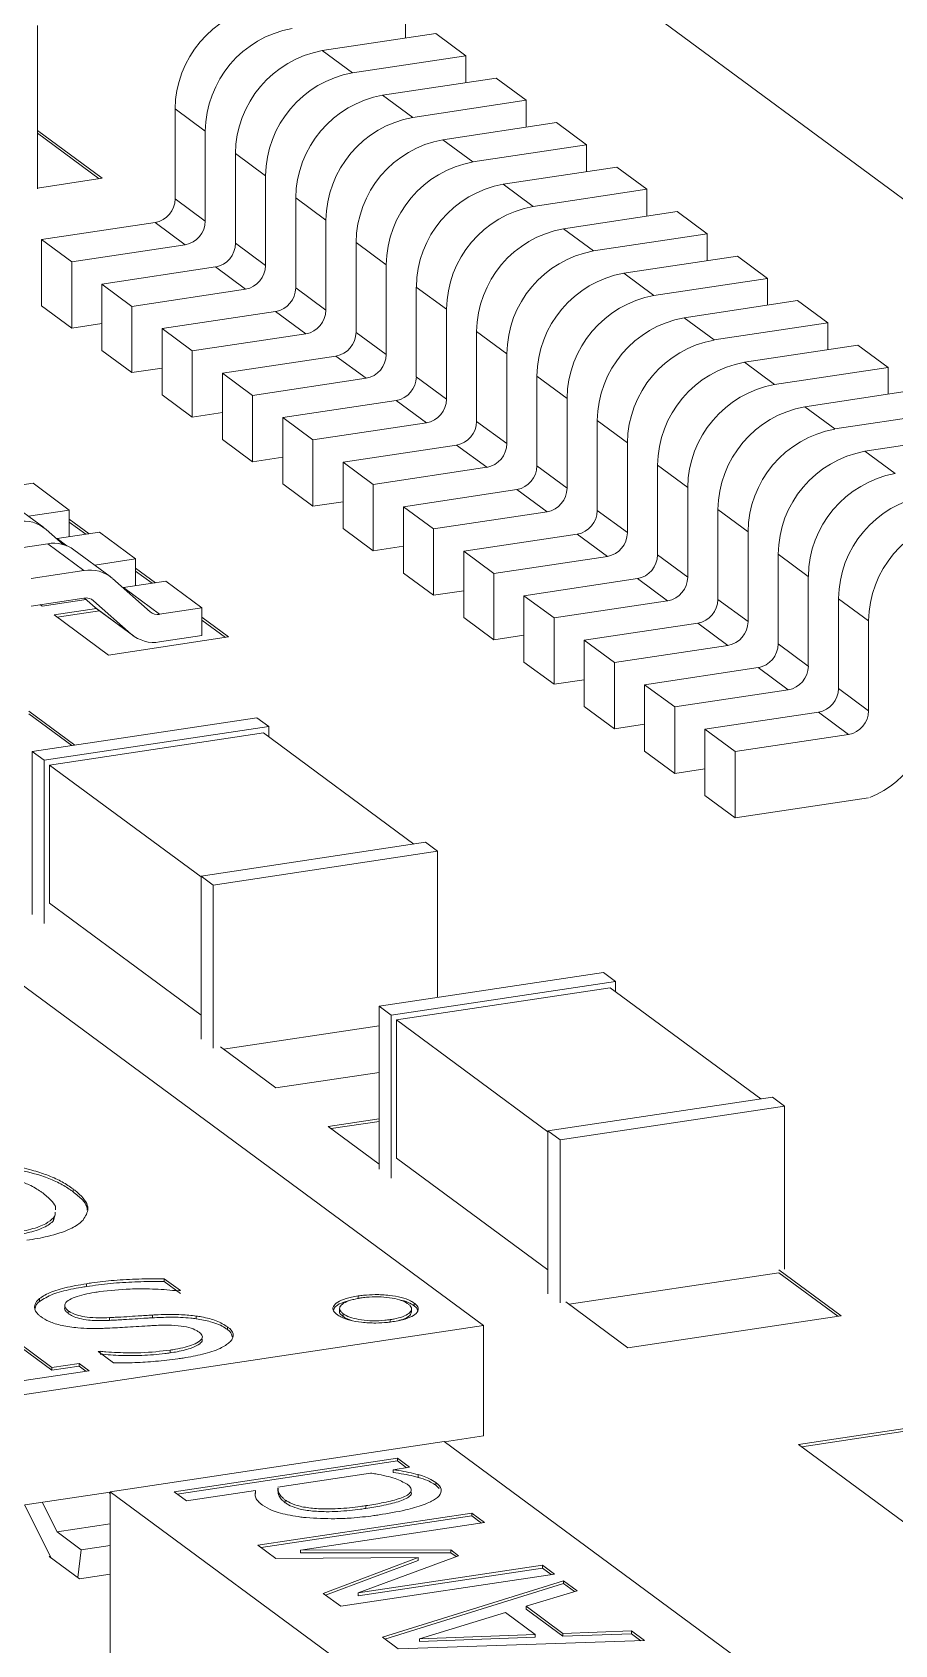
# Model space of a CAD drawing. Header units: millimetres. Extents: x 30 to 313, y 16 to 167.
# Drawn here: x 164.993 to 166.464, y 122.105 to 124.856 of the extents above; entities that cross this region are included whole.
import ezdxf

# ---------------------------------------------------------------- set-up
doc = ezdxf.new("R2010")
doc.units = ezdxf.units.MM

msp = doc.modelspace()

# ---------------------------------------------------------------- linework, layer by layer
at = {"color": 7, "linetype": 'Continuous', "lineweight": 15}
for p, q in [((166.8384, 124.3056), (165.5013, 125.293)), ((165.6298, 124.8917), (165.6298, 124.846)), ((165.0017, 124.589), (165.0017, 124.8672)), ((165.6813, 124.8537), (165.4876, 124.8246)), ((165.6813, 124.8537), (165.7327, 124.8157)), ((165.4876, 124.8246), (165.539, 124.7866)), ((165.539, 124.7866), (165.7327, 124.8157)), ((165.7327, 124.8157), (165.7327, 124.77)), ((165.7841, 124.7777), (165.5904, 124.7486)), ((165.7841, 124.7777), (165.8355, 124.7398)), ((165.5904, 124.7486), (165.6419, 124.7106)), ((165.6419, 124.7106), (165.8355, 124.7398)), ((165.8355, 124.7398), (165.8355, 124.6941)), ((165.2366, 124.725), (165.288, 124.687)), ((165.2366, 124.5718), (165.2366, 124.725)), ((165.0017, 124.6882), (165.1121, 124.6067)), ((165.1068, 124.6059), (165.0017, 124.6835)), ((165.288, 124.687), (165.288, 124.5338)), ((165.887, 124.7018), (165.6933, 124.6726)), ((165.887, 124.7018), (165.9384, 124.6638)), ((165.6933, 124.6726), (165.7447, 124.6347)), ((165.7447, 124.6347), (165.9384, 124.6638)), ((165.9384, 124.6638), (165.9384, 124.6181)), ((165.3395, 124.6491), (165.3909, 124.6111)), ((165.3395, 124.4959), (165.3395, 124.6491)), ((165.9898, 124.6258), (165.7962, 124.5967)), ((165.9898, 124.6258), (166.0413, 124.5879)), ((165.1121, 124.6067), (165.0017, 124.5901)), ((165.3909, 124.6111), (165.3909, 124.4579)), ((165.7962, 124.5967), (165.8476, 124.5587)), ((165.2366, 124.5718), (165.288, 124.5338)), ((165.4423, 124.5731), (165.4938, 124.5351)), ((165.4423, 124.4199), (165.4423, 124.5731)), ((165.8476, 124.5587), (166.0413, 124.5879)), ((166.0413, 124.5879), (166.0413, 124.5421)), ((166.0927, 124.5499), (165.899, 124.5207)), ((166.0927, 124.5499), (166.1441, 124.5119)), ((165.0087, 124.5022), (165.2024, 124.5313)), ((165.2539, 124.4933), (165.2024, 124.5313)), ((165.4938, 124.5351), (165.4938, 124.3819)), ((165.899, 124.5207), (165.9504, 124.4828)), ((165.0087, 124.5022), (165.0602, 124.4642)), ((165.0087, 124.389), (165.0087, 124.5022)), ((165.2539, 124.4933), (165.0602, 124.4642)), ((165.3395, 124.4959), (165.3909, 124.4579)), ((165.5452, 124.4972), (165.5966, 124.4592)), ((165.5452, 124.3439), (165.5452, 124.4972)), ((165.9504, 124.4828), (166.1441, 124.5119)), ((166.1441, 124.5119), (166.1441, 124.4662)), ((165.0602, 124.4642), (165.0602, 124.3511)), ((165.5966, 124.4592), (165.5966, 124.306)), ((166.1956, 124.4739), (166.0019, 124.4448)), ((166.1956, 124.4739), (166.247, 124.436)), ((165.1116, 124.4262), (165.3053, 124.4554)), ((165.3567, 124.4174), (165.3053, 124.4554)), ((166.0019, 124.4448), (166.0533, 124.4068)), ((166.0533, 124.4068), (166.247, 124.436)), ((166.247, 124.436), (166.247, 124.3902)), ((165.1116, 124.4262), (165.163, 124.3882)), ((165.1116, 124.3131), (165.1116, 124.4262)), ((165.3567, 124.4174), (165.163, 124.3882)), ((165.4423, 124.4199), (165.4938, 124.3819)), ((165.648, 124.4212), (165.6995, 124.3832)), ((165.648, 124.268), (165.648, 124.4212)), ((165.0602, 124.3511), (165.0087, 124.389)), ((165.163, 124.3882), (165.163, 124.2751)), ((165.2145, 124.3503), (165.4081, 124.3794)), ((165.4596, 124.3414), (165.4081, 124.3794)), ((165.6995, 124.3832), (165.6995, 124.23)), ((166.2984, 124.398), (166.1047, 124.3688)), ((166.2984, 124.398), (166.3498, 124.36)), ((165.1116, 124.3588), (165.0602, 124.3511)), ((165.2145, 124.3503), (165.2659, 124.3123)), ((165.2145, 124.2371), (165.2145, 124.3503)), ((166.1047, 124.3688), (166.1562, 124.3309)), ((166.1562, 124.3309), (166.3498, 124.36)), ((166.3498, 124.36), (166.3498, 124.3143)), ((165.4596, 124.3414), (165.2659, 124.3123)), ((165.5452, 124.3439), (165.5966, 124.306)), ((165.7509, 124.3452), (165.8023, 124.3073)), ((165.7509, 124.192), (165.7509, 124.3452)), ((166.4013, 124.322), (166.2076, 124.2929)), ((166.4013, 124.322), (166.4527, 124.284)), ((165.163, 124.2751), (165.1116, 124.3131)), ((165.2659, 124.3123), (165.2659, 124.1991)), ((165.3173, 124.2743), (165.511, 124.3034)), ((165.5624, 124.2655), (165.511, 124.3034)), ((165.8023, 124.3073), (165.8023, 124.1541)), ((165.2145, 124.2828), (165.163, 124.2751)), ((165.3173, 124.2743), (165.3688, 124.2363)), ((165.3173, 124.1612), (165.3173, 124.2743)), ((165.648, 124.268), (165.6995, 124.23)), ((165.8538, 124.2693), (165.9052, 124.2313)), ((165.8538, 124.1161), (165.8538, 124.2693)), ((166.2076, 124.2929), (166.259, 124.2549)), ((166.259, 124.2549), (166.4527, 124.284)), ((166.4527, 124.284), (166.4527, 124.2383)), ((165.5624, 124.2655), (165.3688, 124.2363)), ((166.5041, 124.2461), (166.3105, 124.2169)), ((165.2659, 124.1991), (165.2145, 124.2371)), ((165.3688, 124.2363), (165.3688, 124.1232)), ((165.4202, 124.1984), (165.6139, 124.2275)), ((165.6653, 124.1895), (165.6139, 124.2275)), ((165.9052, 124.2313), (165.9052, 124.0781)), ((166.3105, 124.2169), (166.3619, 124.179)), ((165.3173, 124.2069), (165.2659, 124.1991)), ((165.4202, 124.1984), (165.4716, 124.1604)), ((165.4202, 124.0852), (165.4202, 124.1984)), ((165.6653, 124.1895), (165.4716, 124.1604)), ((165.7509, 124.192), (165.8023, 124.1541)), ((165.9566, 124.1933), (166.0081, 124.1554)), ((165.9566, 124.0401), (165.9566, 124.1933)), ((166.3619, 124.179), (166.5556, 124.2081)), ((165.3688, 124.1232), (165.3173, 124.1612)), ((165.4716, 124.1604), (165.4716, 124.0472)), ((166.607, 124.1701), (166.4133, 124.141)), ((165.4202, 124.1309), (165.3688, 124.1232)), ((165.523, 124.1224), (165.7167, 124.1515)), ((165.7682, 124.1136), (165.7167, 124.1515)), ((166.0081, 124.1554), (166.0081, 124.0022)), ((166.4133, 124.141), (166.4647, 124.103)), ((165.523, 124.1224), (165.5745, 124.0844)), ((165.523, 124.0093), (165.523, 124.1224)), ((165.7682, 124.1136), (165.5745, 124.0844)), ((165.8538, 124.1161), (165.9052, 124.0781)), ((166.0595, 124.1174), (166.1109, 124.0794)), ((166.0595, 123.9642), (166.0595, 124.1174)), ((164.9221, 124.0754), (164.9944, 124.0863)), ((165.0561, 124.0407), (164.9944, 124.0863)), ((165.4716, 124.0472), (165.4202, 124.0852)), ((165.5745, 124.0844), (165.5745, 123.9713)), ((165.6259, 124.0464), (165.8196, 124.0756)), ((165.871, 124.0376), (165.8196, 124.0756)), ((166.1109, 124.0794), (166.1109, 123.9262)), ((165.0126, 124.0108), (164.9509, 124.0564)), ((165.523, 124.055), (165.4716, 124.0472)), ((165.6259, 124.0464), (165.6773, 124.0085)), ((165.6259, 123.9333), (165.6259, 124.0464)), ((165.0561, 124.0407), (164.9864, 124.0302)), ((165.0561, 123.995), (165.0561, 124.0407)), ((165.0561, 124.0249), (165.0898, 124.0001)), ((165.0845, 123.9993), (165.0561, 124.0202)), ((165.871, 124.0376), (165.6773, 124.0085)), ((165.9566, 124.0401), (166.0081, 124.0022)), ((166.1623, 124.0414), (166.2138, 124.0035)), ((166.1623, 123.8882), (166.1623, 124.0414)), ((165.0459, 123.9817), (165.0164, 124.0078)), ((165.0345, 123.9918), (165.0353, 123.9919)), ((165.0353, 123.9919), (165.1075, 124.0028)), ((165.1693, 123.9572), (165.1075, 124.0028)), ((165.5745, 123.9713), (165.523, 124.0093)), ((165.6773, 124.0085), (165.6773, 123.8953)), ((165.7288, 123.9705), (165.9224, 123.9996)), ((165.9739, 123.9617), (165.9224, 123.9996)), ((166.2138, 124.0035), (166.2138, 123.8503)), ((164.9775, 123.9769), (165.0195, 123.9832)), ((165.0812, 123.9376), (165.0195, 123.9832)), ((165.1258, 123.9273), (165.0641, 123.9728)), ((165.6259, 123.979), (165.5745, 123.9713)), ((165.7288, 123.9705), (165.7802, 123.9325)), ((165.7288, 123.8574), (165.7288, 123.9705)), ((166.0595, 123.9642), (166.1109, 123.9262)), ((166.2652, 123.9655), (166.3166, 123.9275)), ((166.2652, 123.8123), (166.2652, 123.9655)), ((165.0812, 123.9376), (164.9913, 123.9241)), ((165.1693, 123.9572), (165.0995, 123.9467)), ((165.1693, 123.9115), (165.1693, 123.9572)), ((165.1693, 123.9414), (165.2029, 123.9165)), ((165.1976, 123.9157), (165.1693, 123.9367)), ((165.9739, 123.9617), (165.7802, 123.9325)), ((165.194, 123.8672), (165.1296, 123.9242)), ((165.1477, 123.9082), (165.1484, 123.9083)), ((165.1484, 123.9083), (165.2207, 123.9192)), ((165.1484, 123.9083), (165.2101, 123.8628)), ((165.2824, 123.8736), (165.2207, 123.9192)), ((165.6773, 123.8953), (165.6259, 123.9333)), ((165.7802, 123.9325), (165.7802, 123.8194)), ((165.8316, 123.8945), (166.0253, 123.9237)), ((166.0767, 123.8857), (166.0253, 123.9237)), ((166.3166, 123.9275), (166.3166, 123.7743)), ((164.9913, 123.877), (165.0812, 123.8905)), ((165.0847, 123.8883), (165.0096, 123.877)), ((165.1001, 123.8746), (165.082, 123.8906)), ((165.0974, 123.886), (165.1618, 123.8291)), ((165.7288, 123.9031), (165.6773, 123.8953)), ((165.8316, 123.8945), (165.8831, 123.8566)), ((165.8316, 123.7814), (165.8316, 123.8945)), ((166.0767, 123.8857), (165.8831, 123.8566)), ((166.1623, 123.8882), (166.2138, 123.8503)), ((166.3681, 123.8895), (166.4195, 123.8516)), ((166.3681, 123.7363), (166.3681, 123.8895)), ((165.0096, 123.877), (165.0065, 123.8793)), ((165.0302, 123.8618), (165.1025, 123.8726)), ((165.1228, 123.7934), (165.0302, 123.8618)), ((165.1077, 123.8687), (165.0355, 123.8579)), ((165.1618, 123.8291), (165.1001, 123.8746)), ((165.1039, 123.8716), (165.1001, 123.8746)), ((165.1039, 123.8716), (165.1656, 123.826)), ((165.2824, 123.8736), (165.2101, 123.8628)), ((165.2824, 123.8265), (165.2824, 123.8736)), ((165.2824, 123.8578), (165.3278, 123.8243)), ((165.7802, 123.8194), (165.7288, 123.8574)), ((165.8831, 123.8566), (165.8831, 123.7434)), ((165.2101, 123.8156), (165.2824, 123.8265)), ((165.3225, 123.8235), (165.2824, 123.8531)), ((165.8316, 123.8271), (165.7802, 123.8194)), ((165.9345, 123.8186), (166.1282, 123.8477)), ((166.1796, 123.8098), (166.1282, 123.8477)), ((166.4195, 123.8516), (166.4195, 123.6983)), ((165.3278, 123.8243), (165.1228, 123.7934)), ((165.9345, 123.8186), (165.9859, 123.7806)), ((165.9345, 123.7055), (165.9345, 123.8186)), ((166.1796, 123.8098), (165.9859, 123.7806)), ((166.2652, 123.8123), (166.3166, 123.7743)), ((165.8831, 123.7434), (165.8316, 123.7814)), ((165.9859, 123.7806), (165.9859, 123.6675)), ((166.0373, 123.7426), (166.231, 123.7718)), ((166.2825, 123.7338), (166.231, 123.7718)), ((165.9345, 123.7512), (165.8831, 123.7434)), ((166.0373, 123.7426), (166.0888, 123.7047)), ((166.0373, 123.6295), (166.0373, 123.7426)), ((166.2825, 123.7338), (166.0888, 123.7047)), ((166.3681, 123.7363), (166.4195, 123.6983)), ((164.987, 123.6978), (165.0656, 123.6398)), ((165.0603, 123.639), (164.987, 123.6931)), ((165.9859, 123.6675), (165.9345, 123.7055)), ((166.0888, 123.7047), (166.0888, 123.5915)), ((166.1402, 123.6667), (166.3339, 123.6958)), ((166.3853, 123.6578), (166.3339, 123.6958)), ((165.3758, 123.6864), (164.993, 123.6288)), ((165.0135, 123.6137), (165.3963, 123.6713)), ((165.3758, 123.6864), (165.3963, 123.6713)), ((165.3963, 123.6713), (165.3963, 123.6537)), ((166.0373, 123.6752), (165.9859, 123.6675)), ((166.1402, 123.6667), (166.1916, 123.6287)), ((166.1402, 123.5535), (166.1402, 123.6667)), ((165.3872, 123.6605), (165.0226, 123.6056)), ((165.3872, 123.6605), (165.644, 123.4708)), ((166.3853, 123.6578), (166.1916, 123.6287)), ((165.0135, 123.6137), (164.993, 123.6288)), ((164.993, 123.6288), (164.993, 123.3507)), ((165.0135, 123.3355), (165.0135, 123.6137)), ((166.0888, 123.5915), (166.0373, 123.6295)), ((166.1916, 123.6287), (166.1916, 123.5156)), ((165.281, 123.4148), (165.0226, 123.6056)), ((165.0226, 123.6056), (165.0226, 123.3699)), ((166.1402, 123.5993), (166.0888, 123.5915)), ((166.1916, 123.5156), (166.1402, 123.5535)), ((166.4195, 123.5499), (166.1916, 123.5156)), ((165.281, 123.4162), (165.6638, 123.4738)), ((165.6843, 123.4586), (165.6638, 123.4738)), ((165.6843, 123.4586), (165.3015, 123.401)), ((165.6843, 123.2091), (165.6843, 123.4586)), ((165.281, 123.138), (165.281, 123.4162)), ((165.3015, 123.401), (165.281, 123.4162)), ((164.734, 123.4092), (165.7625, 122.6496)), ((165.3015, 123.401), (165.3015, 123.1229)), ((165.281, 123.1791), (165.0226, 123.3699)), ((165.9674, 123.2517), (165.5846, 123.1941)), ((165.9674, 123.2517), (165.988, 123.2365)), ((165.6052, 123.1789), (165.988, 123.2365)), ((165.9789, 123.2257), (165.6143, 123.1709)), ((165.9789, 123.2257), (166.2357, 123.0361)), ((165.988, 123.2365), (165.988, 123.219)), ((165.6052, 123.1789), (165.5846, 123.1941)), ((165.5846, 123.1941), (165.5846, 122.916)), ((165.6052, 122.9008), (165.6052, 123.1789)), ((165.8726, 122.9801), (165.6143, 123.1709)), ((165.6143, 123.1709), (165.6143, 122.9352)), ((165.3192, 123.1208), (165.5846, 123.1607)), ((165.4086, 123.0548), (165.3139, 123.1247)), ((165.5846, 123.0813), (165.4086, 123.0548)), ((165.8726, 122.9814), (166.2554, 123.039)), ((166.276, 123.0238), (166.2554, 123.039)), ((165.4974, 122.9892), (165.5846, 123.0023)), ((166.276, 123.0238), (165.8932, 122.9662)), ((166.276, 122.7457), (166.276, 123.0238)), ((165.5846, 122.9248), (165.4974, 122.9892)), ((165.5846, 122.9976), (165.5027, 122.9853)), ((165.8932, 122.9662), (165.8726, 122.9814)), ((165.8726, 122.7033), (165.8726, 122.9814)), ((165.8932, 122.9662), (165.8932, 122.6881)), ((165.8726, 122.7444), (165.6143, 122.9352)), ((165.0625, 122.8777), (165.0625, 122.8825)), ((165.0315, 122.8374), (165.0293, 122.8285)), ((165.0293, 122.8285), (165.0293, 122.8332)), ((165.2181, 122.7293), (165.2456, 122.709)), ((165.2181, 122.7245), (165.2181, 122.7293)), ((165.9085, 122.6857), (166.2666, 122.7396)), ((166.2666, 122.7443), (166.3724, 122.6662)), ((166.3671, 122.6654), (166.2666, 122.7396)), ((165.0856, 122.716), (165.0856, 122.7207)), ((165.2456, 122.7043), (165.2181, 122.7245)), ((165.2456, 122.709), (165.242, 122.7084)), ((165.5488, 122.6951), (165.5488, 122.6998)), ((164.8956, 122.6746), (165.0266, 122.5779)), ((165.0054, 122.6954), (165.0054, 122.6907)), ((165.0543, 122.67), (165.0543, 122.6747)), ((165.5172, 122.6784), (165.5172, 122.6737)), ((165.64, 122.6728), (165.64, 122.6776)), ((165.6443, 122.6831), (165.6443, 122.6878)), ((166.009, 122.6115), (165.9032, 122.6896)), ((165.7625, 122.6496), (164.8396, 122.5108)), ((165.0266, 122.5732), (164.8956, 122.6699)), ((165.1245, 122.6582), (165.1245, 122.6629)), ((165.1978, 122.6626), (165.1978, 122.6673)), ((165.2726, 122.6609), (165.2726, 122.6656)), ((165.326, 122.6425), (165.326, 122.6472)), ((165.5232, 122.6696), (165.5232, 122.6649)), ((165.7625, 122.4611), (165.7625, 122.6496)), ((166.3724, 122.6662), (166.009, 122.6115)), ((165.1052, 122.6049), (165.1088, 122.6054)), ((165.1314, 122.5856), (165.1052, 122.6049)), ((165.1088, 122.6023), (165.1088, 122.6054)), ((165.2283, 122.6028), (165.2283, 122.6075)), ((165.0898, 122.5724), (164.9485, 122.5512)), ((165.0266, 122.5779), (165.073, 122.5848)), ((165.073, 122.5801), (165.0266, 122.5732)), ((165.0266, 122.5732), (165.0266, 122.5779)), ((165.073, 122.5848), (165.0898, 122.5724)), ((165.073, 122.5801), (165.073, 122.5848)), ((165.0845, 122.5716), (165.073, 122.5801)), ((166.3, 122.4465), (167.0096, 122.5533)), ((167.0096, 122.5485), (166.3053, 122.4426)), ((165.6955, 122.4515), (165.1258, 122.3658)), ((165.6955, 122.4515), (166.2612, 122.0338)), ((165.7625, 122.4611), (165.6961, 122.4511)), ((165.2349, 122.3657), (165.6158, 122.423)), ((165.6158, 122.423), (165.6366, 122.4077)), ((165.6158, 122.4183), (165.6158, 122.423)), ((166.6275, 122.2047), (166.3, 122.4465)), ((165.6158, 122.4183), (165.2403, 122.3618)), ((165.412, 122.3739), (165.5701, 122.3977)), ((165.6366, 122.4077), (165.6088, 122.4035)), ((165.6088, 122.3988), (165.6088, 122.4035)), ((165.6313, 122.4069), (165.6158, 122.4183)), ((165.3739, 122.3682), (165.2558, 122.3504)), ((165.3739, 122.3634), (165.3739, 122.3682)), ((165.412, 122.3718), (165.412, 122.3671)), ((165.6512, 122.3903), (165.6512, 122.3951)), ((165.6811, 122.3769), (165.6811, 122.3817)), ((165.6871, 122.3713), (165.6811, 122.3769)), ((165.1258, 122.3653), (164.9617, 122.3406)), ((164.9799, 122.3433), (165.0254, 122.253)), ((165.01, 122.3478), (165.0354, 122.2972)), ((165.1258, 122.3611), (165.1239, 122.365)), ((165.6916, 121.9481), (165.1258, 122.3658)), ((165.1258, 121.7765), (165.1258, 122.3658)), ((165.2558, 122.3504), (165.2349, 122.3657)), ((165.3739, 122.3634), (165.3734, 122.361)), ((165.4246, 122.3517), (165.4246, 122.347)), ((165.5622, 122.3374), (165.5622, 122.3421)), ((165.3779, 122.2746), (165.7425, 122.3295)), ((165.7425, 122.3248), (165.3832, 122.2707)), ((165.7643, 122.3133), (165.4503, 122.2661)), ((165.7425, 122.3295), (165.7643, 122.3133)), ((165.7425, 122.3248), (165.7425, 122.3295)), ((165.759, 122.3125), (165.7425, 122.3248)), ((165.0354, 122.2972), (165.1258, 122.3109)), ((165.0766, 122.2669), (165.0354, 122.2972)), ((165.0708, 122.2194), (165.0766, 122.2669)), ((165.0766, 122.2669), (165.1258, 122.2743)), ((165.4083, 122.2522), (165.3779, 122.2746)), ((165.4503, 122.2661), (165.7068, 122.2665)), ((165.4503, 122.2614), (165.4503, 122.2661)), ((165.7068, 122.2618), (165.4503, 122.2614)), ((165.7068, 122.2665), (165.7202, 122.2567)), ((165.7068, 122.2618), (165.7068, 122.2665)), ((165.7159, 122.2551), (165.7068, 122.2618)), ((165.022, 122.2554), (165.024, 122.2557)), ((165.0734, 122.2175), (165.022, 122.2554)), ((165.651, 122.2534), (165.4083, 122.2522)), ((165.4891, 122.1925), (165.651, 122.2534)), ((165.651, 122.2487), (165.4934, 122.1894)), ((165.7202, 122.2567), (165.5491, 122.1931)), ((165.5491, 122.1931), (165.8632, 122.2404)), ((165.8632, 122.2356), (165.5491, 122.1884)), ((165.651, 122.2487), (165.651, 122.2534)), ((165.8632, 122.2404), (165.8836, 122.2253)), ((165.8632, 122.2356), (165.8632, 122.2404)), ((165.8783, 122.2245), (165.8632, 122.2356)), ((165.1258, 122.2254), (165.0734, 122.2175)), ((165.8836, 122.2253), (165.519, 122.1704)), ((165.5901, 122.1179), (165.8992, 122.2138)), ((165.8992, 122.2091), (165.5946, 122.1146)), ((165.8992, 122.2138), (165.9223, 122.1967)), ((165.8992, 122.2091), (165.8992, 122.2138)), ((165.9177, 122.1954), (165.8992, 122.2091)), ((165.519, 122.1704), (165.4891, 122.1925)), ((165.5491, 122.1884), (165.5491, 122.1931)), ((165.9223, 122.1967), (165.8353, 122.1704)), ((165.6537, 122.1151), (165.7999, 122.1597)), ((165.7999, 122.1597), (165.8507, 122.1222)), ((165.8353, 122.1704), (165.8981, 122.124)), ((165.8353, 122.1657), (165.8353, 122.1704)), ((165.8981, 122.1193), (165.8353, 122.1657)), ((165.8507, 122.1222), (165.6537, 122.1151)), ((165.8507, 122.1175), (165.8507, 122.1222)), ((165.8981, 122.124), (166.0149, 122.1283)), ((165.8981, 122.1193), (165.8981, 122.124)), ((166.0149, 122.1236), (165.8981, 122.1193)), ((166.0149, 122.1283), (166.0371, 122.1119)), ((166.0149, 122.1283), (166.0149, 122.1236)), ((166.031, 122.1117), (166.0149, 122.1236)), ((165.617, 122.0981), (165.5901, 122.1179)), ((166.0371, 122.1119), (165.617, 122.0981)), ((165.6537, 122.1104), (165.8507, 122.1175)), ((165.6537, 122.1151), (165.6537, 122.1104))]:
    msp.add_line(p, q, dxfattribs=at)
at = {"color": 8, "linetype": 'Continuous', "lineweight": 15}
for p, q in [((165.0353, 123.9919), (165.0517, 123.9797)), ((165.0974, 123.886), (165.0947, 123.888)), ((165.6034, 122.6595), (165.6034, 122.6555))]:
    msp.add_line(p, q, dxfattribs=at)
at = {"color": 7, "linetype": 'Continuous', "lineweight": 15}
for centre, radius, start, end in [((165.4171, 124.7229), 0.1805, 100.3468, 179.3273), ((165.4686, 124.6849), 0.1805, 100.3468, 179.3273), ((165.52, 124.6469), 0.1805, 100.3468, 179.3273), ((165.5714, 124.609), 0.1805, 100.3468, 179.3273), ((165.6229, 124.571), 0.1805, 100.3468, 179.3273), ((165.6743, 124.533), 0.1805, 100.3468, 179.3273), ((165.7257, 124.495), 0.1805, 100.3468, 179.3273), ((165.7772, 124.4571), 0.1805, 100.3468, 179.3273), ((165.8286, 124.4191), 0.1805, 100.3468, 179.3273), ((165.1949, 124.5723), 0.0417, 280.3468, 359.3273), ((165.88, 124.3811), 0.1805, 100.3468, 179.3273), ((165.2464, 124.5343), 0.0417, 280.3468, 359.3273), ((165.9314, 124.3431), 0.1805, 100.3468, 179.3273), ((165.2978, 124.4963), 0.0417, 280.3468, 359.3273), ((165.9829, 124.3052), 0.1805, 100.3468, 179.3273), ((165.3492, 124.4584), 0.0417, 280.3468, 359.3273), ((166.0343, 124.2672), 0.1805, 100.3468, 179.3273), ((165.4007, 124.4204), 0.0417, 280.3468, 359.3273), ((166.0857, 124.2292), 0.1805, 100.3468, 179.3273), ((165.4521, 124.3824), 0.0417, 280.3468, 359.3273), ((166.1372, 124.1912), 0.1805, 100.3468, 179.3273), ((165.5035, 124.3444), 0.0417, 280.3468, 359.3273), ((166.1886, 124.1532), 0.1805, 100.3468, 179.3273), ((165.555, 124.3065), 0.0417, 280.3468, 359.3273), ((165.6064, 124.2685), 0.0417, 280.3468, 359.3273), ((166.24, 124.1153), 0.1805, 100.3468, 179.3273), ((166.2915, 124.0773), 0.1805, 100.3468, 179.3273), ((165.6578, 124.2305), 0.0417, 280.3468, 359.3273), ((166.3429, 124.0393), 0.1805, 100.3468, 179.3273), ((165.7092, 124.1925), 0.0417, 280.3468, 359.3273), ((166.3943, 124.0013), 0.1805, 100.3468, 179.3273), ((165.7607, 124.1546), 0.0417, 280.3468, 359.3273), ((166.4457, 123.9634), 0.1805, 100.3468, 179.3273), ((165.8121, 124.1166), 0.0417, 280.3468, 359.3273), ((166.4972, 123.9254), 0.1805, 100.3468, 179.3273), ((165.8635, 124.0786), 0.0417, 280.3468, 359.3273), ((166.5486, 123.8874), 0.1805, 100.3468, 179.3273), ((164.978, 123.9631), 0.0589, 49.271, 99.6573), ((165.915, 124.0406), 0.0417, 280.3468, 359.3273), ((166.6, 123.8494), 0.1805, 100.3468, 179.3273), ((165.9664, 124.0026), 0.0417, 280.3468, 359.3273), ((165.0294, 123.9248), 0.0593, 54.1907, 99.5863), ((166.0178, 123.9647), 0.0417, 280.3468, 359.3273), ((165.0911, 123.8796), 0.0589, 49.271, 99.6573), ((166.0693, 123.9267), 0.0417, 280.3468, 359.3273), ((165.0845, 123.8711), 0.0196, 49.271, 99.6573), ((166.1207, 123.8887), 0.0417, 280.3468, 359.3273), ((165.2068, 123.8821), 0.0196, 229.271, 279.6573), ((165.2003, 123.8737), 0.0589, 229.271, 279.6573), ((166.1721, 123.8507), 0.0417, 280.3468, 359.3273), ((166.2235, 123.8128), 0.0417, 280.3468, 359.3273), ((166.275, 123.7748), 0.0417, 280.3468, 359.3273), ((166.3264, 123.7368), 0.0417, 280.3468, 359.3273), ((166.3778, 123.6988), 0.0417, 280.3468, 359.3273), ((166.3509, 123.7184), 0.1825, 292.836, 359.088)]:
    msp.add_arc(centre, radius, start, end, dxfattribs=at)
for points, knots in [([(164.9533, 122.9224), (164.9563, 122.922), (164.9716, 122.9197), (164.9955, 122.9142), (165.0225, 122.905), (165.0449, 122.8945), (165.0566, 122.8865), (165.0625, 122.8825)], [0, 0, 0, 0, 0.060317, 0.303297, 0.518061, 0.756536, 1, 1, 1, 1]), ([(165.012, 122.8749), (165.0106, 122.8759), (165.0036, 122.8809), (164.9904, 122.8886), (164.9651, 122.8989), (164.9427, 122.9036), (164.9286, 122.9065)], [0, 0, 0, 0, 0.077668, 0.389201, 0.615332, 1, 1, 1, 1]), ([(165.0625, 122.8777), (165.0611, 122.8788), (165.057, 122.8818), (165.0462, 122.8887), (165.0286, 122.8977), (164.9986, 122.9092), (164.9706, 122.9145), (164.9533, 122.9177)], [0, 0, 0, 0, 0.060355, 0.181106, 0.423099, 0.643055, 1, 1, 1, 1]), ([(165.0326, 122.8468), (165.0327, 122.8478), (165.0335, 122.8527), (165.0268, 122.8623), (165.0173, 122.8704), (165.012, 122.8749)], [0, 0, 0, 0, 0.109274, 0.501953, 1, 1, 1, 1]), ([(165.0625, 122.8825), (165.0639, 122.8814), (165.0679, 122.8784), (165.0764, 122.8711), (165.0849, 122.861), (165.0901, 122.8461), (165.0837, 122.8358), (165.0797, 122.8293)], [0, 0, 0, 0, 0.06109, 0.18331, 0.428292, 0.638814, 1, 1, 1, 1]), ([(165.0868, 122.8465), (165.0866, 122.8485), (165.086, 122.8543), (165.0782, 122.8649), (165.0682, 122.8731), (165.0625, 122.8777)], [0, 0, 0, 0, 0.184492, 0.535425, 1, 1, 1, 1]), ([(165.0293, 122.8332), (165.0301, 122.8343), (165.0326, 122.8375), (165.0323, 122.8407), (165.0321, 122.8429)], [0, 0, 0, 0, 0.343539, 1, 1, 1, 1]), ([(164.9655, 122.8086), (164.9686, 122.8091), (164.9831, 122.8114), (165.0009, 122.8163), (165.0193, 122.8243), (165.0254, 122.8298), (165.0293, 122.8332)], [0, 0, 0, 0, 0.0996068, 0.4819879, 0.6711242, 1, 1, 1, 1]), ([(165.0293, 122.8285), (165.0283, 122.8275), (165.0233, 122.8222), (165.0112, 122.8155), (164.9898, 122.8083), (164.9748, 122.8056), (164.9655, 122.8039)], [0, 0, 0, 0, 0.099602, 0.493622, 0.688496, 1, 1, 1, 1]), ([(165.0797, 122.8293), (165.0787, 122.8283), (165.0734, 122.823), (165.0566, 122.8126), (165.0242, 122.8016), (164.9959, 122.7968), (164.9839, 122.7948)], [0, 0, 0, 0, 0.068873, 0.346428, 0.722108, 1, 1, 1, 1]), ([(165.0856, 122.7207), (165.0887, 122.7212), (165.1039, 122.7234), (165.1331, 122.7269), (165.1749, 122.7291), (165.2036, 122.7292), (165.2181, 122.7293)], [0, 0, 0, 0, 0.073466, 0.367888, 0.680567, 1, 1, 1, 1]), ([(165.0054, 122.6954), (165.0068, 122.6964), (165.0138, 122.7015), (165.0279, 122.7079), (165.054, 122.7155), (165.0728, 122.7186), (165.0856, 122.7207)], [0, 0, 0, 0, 0.0884386, 0.4459046, 0.6233239, 1, 1, 1, 1]), ([(165.0856, 122.716), (165.0826, 122.7155), (165.0674, 122.7132), (165.0472, 122.7091), (165.0222, 122.7011), (165.0122, 122.6949), (165.0054, 122.6907)], [0, 0, 0, 0, 0.088426, 0.443903, 0.621349, 1, 1, 1, 1]), ([(165.1081, 122.7073), (165.1051, 122.7068), (165.0899, 122.7044), (165.0692, 122.6999), (165.0529, 122.6921), (165.0471, 122.6851), (165.0491, 122.6791), (165.053, 122.6759), (165.0543, 122.6747)], [0, 0, 0, 0, 0.079844, 0.40272, 0.576495, 0.750936, 0.913185, 1, 1, 1, 1]), ([(165.2181, 122.7245), (165.2148, 122.7246), (165.1981, 122.7247), (165.1673, 122.7241), (165.1256, 122.7216), (165.0991, 122.7179), (165.0856, 122.716)], [0, 0, 0, 0, 0.073471, 0.36774, 0.679238, 1, 1, 1, 1]), ([(165.242, 122.7084), (165.2388, 122.7088), (165.2229, 122.7105), (165.1953, 122.7121), (165.1528, 122.7121), (165.1251, 122.7091), (165.1081, 122.7073)], [0, 0, 0, 0, 0.073213, 0.367563, 0.61015, 1, 1, 1, 1]), ([(165.5129, 122.668), (165.5117, 122.6691), (165.5078, 122.6722), (165.5045, 122.6782), (165.5081, 122.6858), (165.5193, 122.6929), (165.5342, 122.6974), (165.545, 122.6992), (165.5488, 122.6998)], [0, 0, 0, 0, 0.088145, 0.265776, 0.481005, 0.681882, 0.887125, 1, 1, 1, 1]), ([(165.5488, 122.6998), (165.5519, 122.7002), (165.5612, 122.7015), (165.5794, 122.7026), (165.6021, 122.7014), (165.6233, 122.6977), (165.6369, 122.6927), (165.6424, 122.6891), (165.6443, 122.6878)], [0, 0, 0, 0, 0.087974, 0.265259, 0.480097, 0.680204, 0.886477, 1, 1, 1, 1]), ([(165.5535, 122.6964), (165.5566, 122.6968), (165.5659, 122.6981), (165.583, 122.6988), (165.6028, 122.6972), (165.6198, 122.6936), (165.6293, 122.6895), (165.6331, 122.6869), (165.634, 122.6863)], [0, 0, 0, 0, 0.104449, 0.315809, 0.523755, 0.731032, 0.9319, 1, 1, 1, 1]), ([(165.0073, 122.6646), (165.006, 122.6656), (164.9997, 122.6707), (164.9949, 122.6805), (164.999, 122.69), (165.0047, 122.6947), (165.0054, 122.6954)], [0, 0, 0, 0, 0.105848, 0.519844, 0.934259, 1, 1, 1, 1]), ([(165.0054, 122.6907), (165.0042, 122.6896), (164.9994, 122.6857), (164.9986, 122.6814), (164.9981, 122.6783)], [0, 0, 0, 0, 0.262916, 1, 1, 1, 1]), ([(165.0543, 122.67), (165.0531, 122.6711), (165.0494, 122.6742), (165.0469, 122.6779), (165.0487, 122.6804), (165.0489, 122.6806)], [0, 0, 0, 0, 0.307595, 0.92994, 1, 1, 1, 1]), ([(165.0543, 122.6747), (165.0558, 122.6737), (165.0602, 122.6707), (165.0703, 122.6666), (165.0872, 122.6633), (165.1057, 122.6623), (165.1185, 122.6627), (165.1245, 122.6629)], [0, 0, 0, 0, 0.117192, 0.35403, 0.550526, 0.789667, 1, 1, 1, 1]), ([(165.5417, 122.6939), (165.5411, 122.6938), (165.5345, 122.6926), (165.5225, 122.6893), (165.5103, 122.6833), (165.5079, 122.6786), (165.5069, 122.6765)], [0, 0, 0, 0, 0.031, 0.341415, 0.714771, 1, 1, 1, 1]), ([(165.5174, 122.6737), (165.5173, 122.6735), (165.5162, 122.6713), (165.5191, 122.6682), (165.5224, 122.6656), (165.5232, 122.6649)], [0, 0, 0, 0, 0.044242, 0.754002, 1, 1, 1, 1]), ([(165.5232, 122.6696), (165.522, 122.6706), (165.5182, 122.6737), (165.5161, 122.6794), (165.5208, 122.686), (165.5315, 122.6917), (165.5438, 122.6948), (165.5515, 122.6961), (165.5535, 122.6964)], [0, 0, 0, 0, 0.104657, 0.316428, 0.525134, 0.731936, 0.931596, 1, 1, 1, 1]), ([(165.634, 122.6863), (165.6353, 122.6852), (165.6391, 122.6821), (165.6411, 122.6764), (165.6362, 122.6699), (165.6255, 122.6642), (165.6132, 122.6611), (165.6054, 122.6598), (165.6034, 122.6595)], [0, 0, 0, 0, 0.104623, 0.316391, 0.522497, 0.729033, 0.93115, 1, 1, 1, 1]), ([(165.6443, 122.6878), (165.6456, 122.6868), (165.6494, 122.6837), (165.6527, 122.6776), (165.6491, 122.6701), (165.6379, 122.6631), (165.6229, 122.6585), (165.612, 122.6567), (165.6081, 122.6561)], [0, 0, 0, 0, 0.088073, 0.26558, 0.479078, 0.678284, 0.884374, 1, 1, 1, 1]), ([(165.6163, 122.6575), (165.6202, 122.6586), (165.6294, 122.661), (165.638, 122.6665), (165.6392, 122.6708), (165.6397, 122.6729)], [0, 0, 0, 0, 0.278103, 0.65164, 1, 1, 1, 1]), ([(165.6443, 122.6831), (165.6428, 122.6841), (165.6383, 122.6871), (165.6309, 122.6907), (165.6227, 122.6923), (165.6205, 122.6927)], [0, 0, 0, 0, 0.263254, 0.793802, 1, 1, 1, 1]), ([(165.65, 122.6751), (165.6498, 122.6765), (165.6494, 122.6792), (165.646, 122.6818), (165.6443, 122.6831)], [0, 0, 0, 0, 0.479823, 1, 1, 1, 1]), ([(165.1211, 122.6448), (165.1178, 122.6447), (165.1011, 122.6441), (165.0739, 122.6445), (165.0429, 122.649), (165.0209, 122.6559), (165.0118, 122.6617), (165.0073, 122.6646)], [0, 0, 0, 0, 0.072097, 0.363452, 0.576826, 0.789979, 1, 1, 1, 1]), ([(165.1245, 122.6582), (165.1211, 122.658), (165.1092, 122.6576), (165.0911, 122.658), (165.073, 122.6612), (165.0616, 122.6653), (165.0567, 122.6685), (165.0543, 122.67)], [0, 0, 0, 0, 0.117149, 0.421605, 0.620102, 0.818079, 1, 1, 1, 1]), ([(165.2046, 122.6497), (165.2013, 122.6495), (165.1914, 122.649), (165.175, 122.648), (165.1506, 122.6464), (165.1326, 122.6454), (165.1211, 122.6448)], [0, 0, 0, 0, 0.1180969, 0.3542934, 0.5904849, 1, 1, 1, 1]), ([(165.1245, 122.6629), (165.1277, 122.6631), (165.1376, 122.6636), (165.154, 122.6645), (165.1751, 122.6659), (165.1898, 122.6668), (165.1978, 122.6673)], [0, 0, 0, 0, 0.134169, 0.402524, 0.670859, 1, 1, 1, 1]), ([(165.1978, 122.6626), (165.1945, 122.6624), (165.1847, 122.6618), (165.1683, 122.6608), (165.1472, 122.6594), (165.1325, 122.6586), (165.1245, 122.6582)], [0, 0, 0, 0, 0.134168, 0.402505, 0.67084, 1, 1, 1, 1]), ([(165.1978, 122.6673), (165.2011, 122.6675), (165.211, 122.668), (165.2277, 122.6683), (165.2498, 122.6681), (165.2644, 122.6665), (165.2726, 122.6656)], [0, 0, 0, 0, 0.1318051, 0.3956871, 0.6598943, 1, 1, 1, 1]), ([(165.2726, 122.6609), (165.2695, 122.6613), (165.2554, 122.6631), (165.2297, 122.664), (165.2079, 122.663), (165.1978, 122.6626)], [0, 0, 0, 0, 0.132065, 0.596528, 1, 1, 1, 1]), ([(165.2777, 122.6379), (165.2763, 122.6389), (165.2718, 122.642), (165.2609, 122.6464), (165.2414, 122.6497), (165.2218, 122.6504), (165.2093, 122.6499), (165.2046, 122.6497)], [0, 0, 0, 0, 0.113437, 0.342819, 0.572874, 0.837029, 1, 1, 1, 1]), ([(165.326, 122.6472), (165.3273, 122.6462), (165.3332, 122.6415), (165.3369, 122.6344), (165.3345, 122.6266), (165.3283, 122.619), (165.3167, 122.6115), (165.2999, 122.6049), (165.2795, 122.599), (165.2618, 122.596), (165.2505, 122.594)], [0, 0, 0, 0, 0.0508482, 0.2315271, 0.3209126, 0.4102384, 0.5900311, 0.6981975, 0.8063076, 1, 1, 1, 1]), ([(165.2726, 122.6656), (165.2756, 122.6652), (165.2884, 122.6632), (165.3094, 122.6576), (165.3203, 122.6508), (165.326, 122.6472)], [0, 0, 0, 0, 0.127709, 0.537298, 1, 1, 1, 1]), ([(165.326, 122.6425), (165.3246, 122.6435), (165.3175, 122.6485), (165.3014, 122.6558), (165.2811, 122.6594), (165.2726, 122.6609)], [0, 0, 0, 0, 0.127697, 0.631981, 1, 1, 1, 1]), ([(165.6081, 122.6561), (165.605, 122.6556), (165.5957, 122.6543), (165.5775, 122.6533), (165.5549, 122.6545), (165.5338, 122.6582), (165.5203, 122.6631), (165.5149, 122.6668), (165.5129, 122.668)], [0, 0, 0, 0, 0.0882442, 0.2660851, 0.4808222, 0.6806302, 0.8859434, 1, 1, 1, 1]), ([(165.6034, 122.6595), (165.6003, 122.6591), (165.591, 122.6578), (165.574, 122.6571), (165.5542, 122.6587), (165.5373, 122.6623), (165.5279, 122.6664), (165.5242, 122.6689), (165.5232, 122.6696)], [0, 0, 0, 0, 0.104863, 0.317096, 0.524504, 0.731463, 0.932568, 1, 1, 1, 1]), ([(165.5232, 122.6649), (165.5247, 122.6639), (165.5286, 122.6611), (165.5353, 122.659), (165.5394, 122.6577)], [0, 0, 0, 0, 0.368734, 1, 1, 1, 1]), ([(165.2283, 122.6075), (165.2313, 122.608), (165.2459, 122.6103), (165.2652, 122.6151), (165.2799, 122.6229), (165.2844, 122.6298), (165.2816, 122.6349), (165.2784, 122.6374), (165.2777, 122.6379)], [0, 0, 0, 0, 0.086394, 0.41996, 0.605685, 0.792939, 0.952611, 1, 1, 1, 1]), ([(165.282, 122.6272), (165.2824, 122.6262), (165.2838, 122.6231), (165.2784, 122.6174), (165.2649, 122.6104), (165.2459, 122.6056), (165.2323, 122.6034), (165.2283, 122.6028)], [0, 0, 0, 0, 0.099534, 0.282759, 0.533598, 0.862053, 1, 1, 1, 1]), ([(165.3342, 122.6304), (165.3334, 122.6335), (165.3324, 122.6376), (165.3274, 122.6415), (165.326, 122.6425)], [0, 0, 0, 0, 0.725815, 1, 1, 1, 1]), ([(165.1088, 122.6054), (165.112, 122.6051), (165.128, 122.6035), (165.1516, 122.6028), (165.1891, 122.6029), (165.2119, 122.6056), (165.2283, 122.6075)], [0, 0, 0, 0, 0.082074, 0.412578, 0.576814, 1, 1, 1, 1]), ([(165.2283, 122.6028), (165.2252, 122.6024), (165.2098, 122.6001), (165.1816, 122.598), (165.144, 122.5979), (165.1207, 122.5998), (165.1088, 122.6007)], [0, 0, 0, 0, 0.081993, 0.4126, 0.700626, 1, 1, 1, 1]), ([(165.2505, 122.594), (165.2474, 122.5936), (165.2321, 122.5913), (165.2049, 122.5882), (165.1679, 122.5857), (165.1436, 122.5856), (165.1314, 122.5856)], [0, 0, 0, 0, 0.081481, 0.408078, 0.70099, 1, 1, 1, 1]), ([(165.5701, 122.3977), (165.5731, 122.3972), (165.5881, 122.3947), (165.6127, 122.3893), (165.6262, 122.382), (165.6325, 122.3786)], [0, 0, 0, 0, 0.1162369, 0.5848331, 1, 1, 1, 1]), ([(165.6088, 122.4035), (165.6118, 122.403), (165.6206, 122.4016), (165.6356, 122.3991), (165.6459, 122.3964), (165.6512, 122.3951)], [0, 0, 0, 0, 0.2020025, 0.5983591, 1, 1, 1, 1]), ([(165.6512, 122.3903), (165.6486, 122.3911), (165.641, 122.3932), (165.6266, 122.3959), (165.6147, 122.3978), (165.6088, 122.3988)], [0, 0, 0, 0, 0.202125, 0.599053, 1, 1, 1, 1]), ([(165.3859, 122.3428), (165.3845, 122.3438), (165.3806, 122.3469), (165.3755, 122.3522), (165.3725, 122.3597), (165.3734, 122.3651), (165.3739, 122.3682)], [0, 0, 0, 0, 0.128378, 0.385644, 0.643341, 1, 1, 1, 1]), ([(165.4246, 122.3517), (165.4233, 122.3527), (165.4194, 122.3558), (165.4146, 122.361), (165.4121, 122.3668), (165.4121, 122.3704), (165.4122, 122.3718)], [0, 0, 0, 0, 0.16092, 0.483402, 0.78851, 1, 1, 1, 1]), ([(165.6325, 122.3786), (165.6338, 122.3776), (165.6377, 122.3745), (165.6406, 122.3691), (165.6375, 122.3628), (165.6259, 122.3561), (165.6084, 122.3508), (165.5858, 122.3459), (165.5712, 122.3435), (165.5622, 122.3421)], [0, 0, 0, 0, 0.067871, 0.204879, 0.326618, 0.448108, 0.672429, 0.796528, 1, 1, 1, 1]), ([(165.6512, 122.3951), (165.6537, 122.3943), (165.6604, 122.3924), (165.6715, 122.3881), (165.6775, 122.384), (165.6811, 122.3817)], [0, 0, 0, 0, 0.198171, 0.529416, 1, 1, 1, 1]), ([(165.6811, 122.3769), (165.6796, 122.3779), (165.6758, 122.3807), (165.6668, 122.3855), (165.6569, 122.3886), (165.6512, 122.3903)], [0, 0, 0, 0, 0.1981034, 0.5345738, 1, 1, 1, 1]), ([(165.6811, 122.3817), (165.6824, 122.3806), (165.6881, 122.3761), (165.6925, 122.3673), (165.6873, 122.3579), (165.6799, 122.3531), (165.6776, 122.3516)], [0, 0, 0, 0, 0.107234, 0.475268, 0.844257, 1, 1, 1, 1]), ([(165.4604, 122.3217), (165.4572, 122.322), (165.4413, 122.3237), (165.421, 122.3278), (165.399, 122.3348), (165.3908, 122.3398), (165.3859, 122.3428)], [0, 0, 0, 0, 0.0993976, 0.4963254, 0.6927219, 1, 1, 1, 1]), ([(165.4246, 122.347), (165.4233, 122.348), (165.4194, 122.3511), (165.4146, 122.3563), (165.4121, 122.3621), (165.4121, 122.3657), (165.4122, 122.3671)], [0, 0, 0, 0, 0.16092, 0.483402, 0.78851, 1, 1, 1, 1]), ([(165.5622, 122.3421), (165.5591, 122.3416), (165.55, 122.3403), (165.5279, 122.3377), (165.4989, 122.3359), (165.4675, 122.3375), (165.4447, 122.3417), (165.4314, 122.3471), (165.4263, 122.3506), (165.4246, 122.3517)], [0, 0, 0, 0, 0.063171, 0.189622, 0.4447, 0.611996, 0.780415, 0.928285, 1, 1, 1, 1]), ([(165.5622, 122.3374), (165.5591, 122.3369), (165.55, 122.3356), (165.5279, 122.333), (165.4989, 122.3312), (165.4675, 122.3328), (165.4447, 122.337), (165.4314, 122.3424), (165.4263, 122.3459), (165.4246, 122.347)], [0, 0, 0, 0, 0.063171, 0.189622, 0.4447, 0.611996, 0.780415, 0.928285, 1, 1, 1, 1]), ([(165.6385, 122.366), (165.6389, 122.3654), (165.6405, 122.3628), (165.6372, 122.3581), (165.6261, 122.3514), (165.6084, 122.3461), (165.5858, 122.3411), (165.5712, 122.3388), (165.5622, 122.3374)], [0, 0, 0, 0, 0.045723, 0.19183, 0.337638, 0.606861, 0.7558, 1, 1, 1, 1]), ([(165.6776, 122.3516), (165.6759, 122.3507), (165.6673, 122.3459), (165.6507, 122.3401), (165.6214, 122.3325), (165.6, 122.3289), (165.5845, 122.3264)], [0, 0, 0, 0, 0.0821526, 0.4137494, 0.5781165, 1, 1, 1, 1]), ([(165.5845, 122.3264), (165.5815, 122.3259), (165.5662, 122.3237), (165.5412, 122.321), (165.5021, 122.3192), (165.4766, 122.3207), (165.4604, 122.3217)], [0, 0, 0, 0, 0.078553, 0.393853, 0.6156, 1, 1, 1, 1])]:
    msp.add_open_spline(points, degree=3, knots=knots, dxfattribs=at)

doc.saveas('drawing.dxf')
